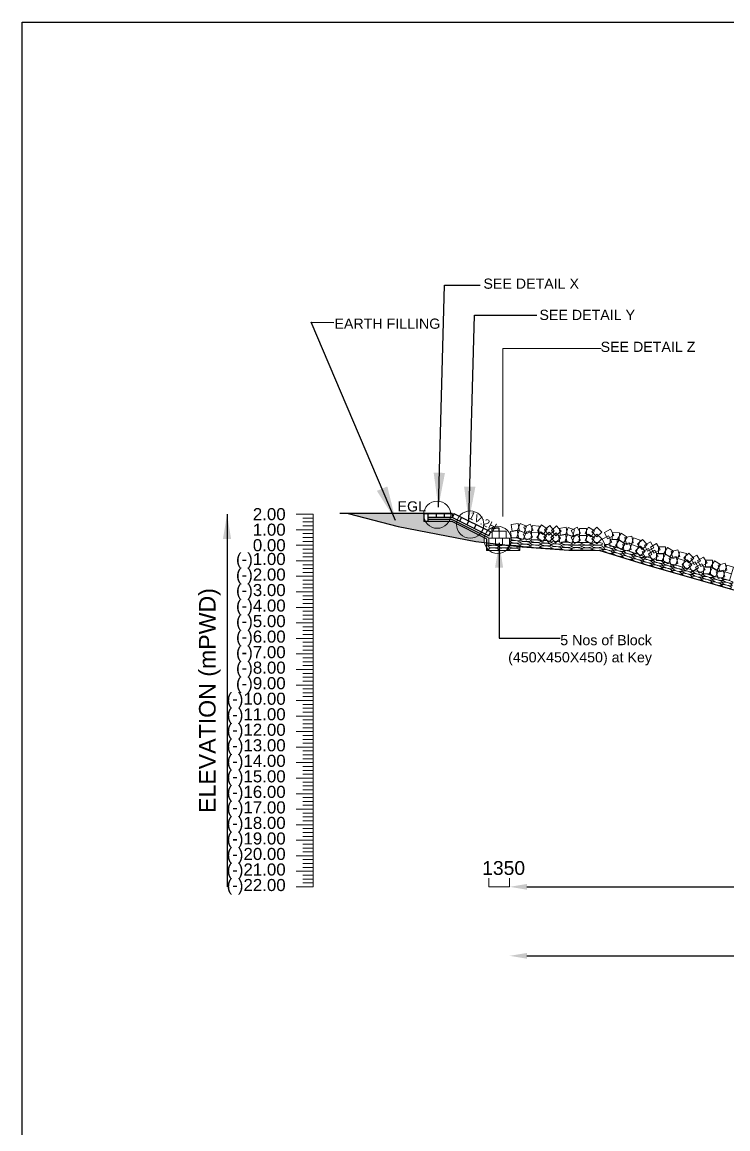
# Model space of a CAD drawing. Header units: inches. Extents: x 66615 to 414904, y -29123 to 90068.
# Drawn here: x 137576 to 139622, y 76529 to 79737 of the extents above; entities that cross this region are included whole.
import ezdxf

# ---------------------------------------------------------------- set-up
doc = ezdxf.new("R2010")
doc.units = ezdxf.units.IN
doc.header["$LTSCALE"] = 7
doc.header["$MEASUREMENT"] = 0
doc.header["$PDMODE"] = 3
for name, color, linetype, lineweight in [('Cross Section Labels', 7, 'Continuous', 9), ('Existing_Bed_Level for Xsection', 7, 'Continuous', 25), ('Long Section Labels', 7, 'Continuous', 9)]:
    doc.layers.add(name, color=color, linetype=linetype, lineweight=lineweight)
doc.styles.get("Standard").update_dxf_attribs({"font": 'arial.ttf'})
doc.dimstyles.new('Appron Lebeling Style', dxfattribs={"dimtxt": 50, "dimasz": 50, "dimexe": 0.18, "dimexo": 0.0625, "dimgap": 0.09, "dimtad": 0, "dimtih": 1, "dimtoh": 1, "dimdec": 4, "dimzin": 0, "dimdsep": 46, "dimtxsty": 'Standard', "dimcen": 0.09, "dimse1": 1, "dimse2": 1, "dimadec": 0, "dimazin": 0, "dimtfac": 1, "dimtdec": 4, "dimtofl": 0, "dimtmove": 0, "dimatfit": 3, "dimfxl": 1, "dimtolj": 1, "dimtzin": 0, "dimarcsym": 0})
doc.dimstyles.get("Standard").update_dxf_attribs({"dimtxt": 0.18, "dimasz": 0.18, "dimexe": 0.18, "dimexo": 0.0625, "dimgap": 0.09, "dimtad": 0, "dimtih": 1, "dimtoh": 1, "dimdec": 4, "dimzin": 0, "dimdsep": 46, "dimtxsty": 'Standard', "dimcen": 0.09, "dimadec": 0, "dimazin": 0, "dimtfac": 1, "dimtdec": 4, "dimtofl": 0, "dimtmove": 0, "dimatfit": 3, "dimfxl": 1, "dimtolj": 1, "dimtzin": 0, "dimarcsym": 0})

# ---------------------------------------------------------------- blocks, each defined once
blk = doc.blocks.new('*D39')
at = {"layer": 'Cross Section Labels', "color": 0, "lineweight": -2, "transparency": 16777216}
for p, q in [((139038.9, 77230.4), (139988.6, 77230.4)), ((141183.4, 77230.4), (140233.7, 77230.4))]:
    blk.add_line(p, q, dxfattribs=at)
at = {"layer": 'Cross Section Labels', "color": 0, "transparency": 16777216}
for points in [[(139038.9, 77238.7), (139038.9, 77222.1), (138988.9, 77230.4)], [(141183.4, 77238.7), (141183.4, 77222.1), (141233.4, 77230.4)]]:
    blk.add_solid(points, dxfattribs=at)
at = {"layer": 'Defpoints', "color": 0, "transparency": 16777216}
for p in [(138988.9, 78220.4), (141233.4, 77392), (141233.4, 77230.4)]:
    blk.add_point(p, dxfattribs=at)
at = {"layer": 'Cross Section Labels', "color": 0, "transparency": 16777216, "insert": (140111.2, 77230.4), "char_height": 50, "attachment_point": 5}
blk.add_mtext('\\A1;54.00 m', dxfattribs=at)
blk = doc.blocks.new('*D40')
at = {"layer": 'Cross Section Labels', "color": 0, "lineweight": -2, "transparency": 16777216}
for p, q in [((139038.9, 77030.4), (139755.5, 77030.4)), ((141183.4, 77030.4), (140466.8, 77030.4))]:
    blk.add_line(p, q, dxfattribs=at)
at = {"layer": 'Cross Section Labels', "color": 0, "transparency": 16777216}
for points in [[(139038.9, 77038.7), (139038.9, 77022.1), (138988.9, 77030.4)], [(141183.4, 77038.7), (141183.4, 77022.1), (141233.4, 77030.4)]]:
    blk.add_solid(points, dxfattribs=at)
at = {"layer": 'Defpoints', "color": 0, "transparency": 16777216}
for p in [(138988.9, 78220.4), (141233.4, 77392), (141233.4, 77030.4)]:
    blk.add_point(p, dxfattribs=at)
at = {"layer": 'Cross Section Labels', "color": 0, "transparency": 16777216, "insert": (140111.2, 77030.4), "char_height": 50, "attachment_point": 5}
blk.add_mtext('\\A1;Block @24.00 m³/m ^JGoo Bag @30.00 m³/m ', dxfattribs=at)
blk = doc.blocks.new('*D46')
at = {"layer": 'Cross Section Labels', "color": 0, "lineweight": -2, "transparency": 16777216}
for p, q in [((138938.3, 78260.9), (138938.3, 78269.9)), ((138938.5, 78269.7), (138947.9, 78269.7)), ((138958.4, 78269.7), (138949, 78269.7)), ((138958.6, 78260.9), (138958.6, 78269.9))]:
    blk.add_line(p, q, dxfattribs=at)
at = {"layer": 'Cross Section Labels', "color": 0, "transparency": 16777216}
for points in [[(138938.5, 78269.8), (138938.5, 78269.7), (138938.3, 78269.7)], [(138958.4, 78269.8), (138958.4, 78269.7), (138958.6, 78269.7)]]:
    blk.add_solid(points, dxfattribs=at)
at = {"layer": 'Defpoints', "color": 0, "transparency": 16777216}
for p in [(138938.3, 78260.9), (138958.6, 78269.7), (138958.6, 78260.9)]:
    blk.add_point(p, dxfattribs=at)
at = {"layer": 'Cross Section Labels', "color": 0, "transparency": 16777216, "insert": (138948.4, 78269.7), "char_height": 0.18, "attachment_point": 5}
blk.add_mtext('\\A1;20.2500', dxfattribs=at)

msp = doc.modelspace()

# ---------------------------------------------------------------- hatches: boundary and pattern name
at = {"layer": 'Cross Section Labels'}
h = msp.add_hatch(dxfattribs=at)
h.set_pattern_fill('AR-SAND', color=256, scale=2, style=0)
h.set_pattern_definition([(37.5, (7493.7703, 156424.807), (-0.125986716, 3.85364754), [0, -3.04, 0, -3.4, 0, -3.25]), (7.5, (7493.7703, 156424.807), (3.53955341, 5.64429213), [0, -1.64, 0, -2.74, 0, -1.05]), (327.5, (7491.3103, 156424.807), (6.22828372, 0.01131811), [0, -1, 0, -3.6, 0, -4.7]), (317.5, (7491.3103, 156424.807), (6.0122532, 1.75535113), [0, -0.5, 0, -2.36, 0, -2.7])])
h.paths.add_polyline_path([(138890.75902, 78231.18441), (138915.40696, 78228.47314, -0.0481256802), (138914.68082, 78235.99991, -0.0441403114), (138915.29213, 78242.91099), (138900.13015, 78250.49197, -0.6403103031), (138835.17365, 78280.41849, -0.0159602917), (138835.25385, 78282.93013), (138822.51295, 78289.30057), (138813.24396, 78289.30057, -0.5772823505), (138745.05355, 78289.30057), (138740.21721, 78289.30057), (138740.21721, 78303.1169, -0.0374500149), (138739.77669, 78308.99008, -0.0248765138), (138739.97137, 78312.90057), (138738.42197, 78312.90057), (138520.41501, 78312.90057), (138665.75902, 78274.38441)])
h.paths.add_polyline_path([(138813.24396, 78289.30057), (138745.05355, 78289.30057, 0.5772823505)], flags=17)
h.paths.add_polyline_path([(138900.13015, 78250.49197), (138835.25385, 78282.93013, 0.0159602917), (138835.17365, 78280.41849, 0.6403103031)], flags=17)

# ---------------------------------------------------------------- linework, layer by layer
at = {"color": 0, "linetype": 'Continuous', "lineweight": -3, "ltscale": 0.5}
for p, q in [((138738.42197, 78312.90057), (138822.81721, 78312.90057)), ((138740.21721, 78312.90057), (138740.21721, 78289.30057)), ((138752.01721, 78312.90057), (138752.01721, 78289.30057)), ((138775.61721, 78312.74845), (138775.31295, 78312.90057)), ((138775.61721, 78312.90057), (138775.61721, 78312.74845)), ((138775.61721, 78310.06441), (138775.61721, 78301.10057)), ((138799.21721, 78312.74261), (138798.90128, 78312.90057)), ((138799.21721, 78312.90057), (138799.21721, 78301.10057)), ((138822.81721, 78312.90057), (138822.81721, 78301.10057)), ((138823.02083, 78300.8408), (138828.29795, 78311.39504)), ((138938.88298, 78256.10253), (138828.29795, 78311.39504)), ((138822.51295, 78289.30057), (138740.21721, 78289.30057)), ((138822.81721, 78301.10057), (138752.01721, 78301.10057)), ((138821.10848, 78295.20057), (138752.01721, 78295.20057)), ((138928.07413, 78241.71775), (138821.10848, 78295.20057)), ((138930.8336, 78246.93441), (138822.50128, 78301.10057)), ((138922.17413, 78239.46999), (138822.51295, 78289.30057)), ((138844.12931, 78290.28656), (138849.40643, 78300.8408)), ((138865.23779, 78279.73232), (138870.51492, 78290.28656)), ((138886.34628, 78269.17808), (138891.6234, 78279.73232)), ((138907.45476, 78258.62383), (138912.73188, 78269.17808)), ((138928.56324, 78248.06959), (138933.84036, 78258.62383))]:
    msp.add_line(p, q, dxfattribs=at)
at = {"color": 0, "lineweight": -3, "ltscale": 0.5}
msp.add_line((138922.17413, 78239.46999), (138922.17413, 78204.97015), dxfattribs=at)
msp.add_lwpolyline([(137575.75902, 79736.68441), (147575.75902, 79736.68441), (147575.75902, 72665.68441), (137575.75902, 72665.68441)], close=True)
at = {"layer": 'Cross Section Labels'}
for p, q in [((138828.29795, 78311.39504), (138822.81721, 78312.90057)), ((138928.19084, 78220.38441), (138922.17413, 78220.38441)), ((139018.11972, 78204.97015), (139018.11972, 78218.10355)), ((138922.17413, 78204.97015), (139018.11972, 78204.97015)), ((138928.19084, 77230.38441), (138928.19084, 77255.38441)), ((138988.94084, 77230.38441), (138988.94084, 77255.38441)), ((138928.37084, 77230.38441), (138958.0321, 77230.38441)), ((138988.76084, 77230.38441), (138958.0321, 77230.38441))]:
    msp.add_line(p, q, dxfattribs=at)
msp.add_lwpolyline([(138969.38642, 78303.46741), (138969.38642, 78790.86641), (139253.86082, 78790.86641)], dxfattribs=at)
for centre in [(138779.14876, 78308.99008), (138874.54572, 78280.41849), (138954.05289, 78235.99991)]:
    msp.add_circle(centre, 39.37207, dxfattribs=at)
for points in [[(138928.37084, 77230.41441), (138928.37084, 77230.35441), (138928.19084, 77230.38441)], [(138988.76084, 77230.41441), (138988.76084, 77230.35441), (138988.94084, 77230.38441)]]:
    msp.add_solid(points, dxfattribs=at)
at = {"layer": 'Existing_Bed_Level for Xsection'}
for points in [[(138822.81721, 78312.90057), (138496.65981, 78312.90057)], [(138520.41501, 78312.90057), (138665.75902, 78274.38441), (138890.75902, 78231.18441), (139025.75902, 78216.33441), (139160.75902, 78205.98441), (139250.75902, 78205.53441), (139385.75902, 78163.23441), (139790.75902, 78047.58441), (139925.75902, 77974.68441), (140015.75902, 77887.38441), (140195.75902, 77800.53441), (140330.75902, 77713.68441), (140555.75902, 77626.38441), (140735.75902, 77539.53441), (140915.75902, 77452.23441), (141095.75902, 77404.08441), (141275.75902, 77388.33441), (141410.75902, 77375.28441), (141680.75902, 77356.38441), (141905.75902, 77316.33441), (142265.75902, 77276.28441), (142490.75902, 77236.68441)]]:
    msp.add_lwpolyline(points, dxfattribs=at)
at = {"layer": 'Long Section Labels'}
for points in [[(138419.71365, 78310.38441), (138369.71365, 78310.38441)], [(138419.71365, 77230.38441), (138419.71365, 77275.38441), (138419.71365, 77320.38441), (138419.71365, 77365.38441), (138419.71365, 77410.38441), (138419.71365, 77455.38441), (138419.71365, 77500.38441), (138419.71365, 77545.38441), (138419.71365, 77590.38441), (138419.71365, 77635.38441), (138419.71365, 77680.38441), (138419.71365, 77725.38441), (138419.71365, 77770.38441), (138419.71365, 77815.38441), (138419.71365, 77860.38441), (138419.71365, 77905.38441), (138419.71365, 77950.38441), (138419.71365, 77995.38441), (138419.71365, 78040.38441), (138419.71365, 78085.38441), (138419.71365, 78130.38441), (138419.71365, 78175.38441), (138419.71365, 78220.38441), (138419.71365, 78265.38441), (138419.71365, 78310.38441)], [(138419.71365, 78299.13441), (138389.71365, 78299.13441)], [(138419.71365, 78287.88441), (138389.71365, 78287.88441)], [(138419.71365, 78276.63441), (138389.71365, 78276.63441)], [(138419.71365, 78265.38441), (138369.71365, 78265.38441)], [(138419.71365, 78254.13441), (138389.71365, 78254.13441)], [(138419.71365, 78242.88441), (138389.71365, 78242.88441)], [(138419.71365, 78220.38441), (138369.71365, 78220.38441)], [(138419.71365, 78231.63441), (138389.71365, 78231.63441)], [(138419.71365, 78209.13441), (138389.71365, 78209.13441)], [(138419.71365, 78175.38441), (138369.71365, 78175.38441)], [(138419.71365, 78197.88441), (138389.71365, 78197.88441)], [(138419.71365, 78186.63441), (138389.71365, 78186.63441)], [(138419.71365, 78164.13441), (138389.71365, 78164.13441)], [(138419.71365, 78152.88441), (138389.71365, 78152.88441)], [(138419.71365, 78130.38441), (138369.71365, 78130.38441)], [(138419.71365, 78141.63441), (138389.71365, 78141.63441)], [(138419.71365, 78119.13441), (138389.71365, 78119.13441)], [(138419.71365, 78085.38441), (138369.71365, 78085.38441)], [(138419.71365, 78107.88441), (138389.71365, 78107.88441)], [(138419.71365, 78096.63441), (138389.71365, 78096.63441)], [(138419.71365, 78074.13441), (138389.71365, 78074.13441)], [(138419.71365, 78062.88441), (138389.71365, 78062.88441)], [(138419.71365, 78051.63441), (138389.71365, 78051.63441)], [(138419.71365, 78040.38441), (138369.71365, 78040.38441)], [(138419.71365, 78029.13441), (138389.71365, 78029.13441)], [(138419.71365, 78017.88441), (138389.71365, 78017.88441)], [(138419.71365, 77995.38441), (138369.71365, 77995.38441)], [(138419.71365, 78006.63441), (138389.71365, 78006.63441)], [(138419.71365, 77984.13441), (138389.71365, 77984.13441)], [(138419.71365, 77950.38441), (138369.71365, 77950.38441)], [(138419.71365, 77972.88441), (138389.71365, 77972.88441)], [(138419.71365, 77961.63441), (138389.71365, 77961.63441)], [(138419.71365, 77939.13441), (138389.71365, 77939.13441)], [(138419.71365, 77927.88441), (138389.71365, 77927.88441)], [(138419.71365, 77905.38441), (138369.71365, 77905.38441)], [(138419.71365, 77916.63441), (138389.71365, 77916.63441)], [(138419.71365, 77894.13441), (138389.71365, 77894.13441)], [(138419.71365, 77860.38441), (138369.71365, 77860.38441)], [(138419.71365, 77882.88441), (138389.71365, 77882.88441)], [(138419.71365, 77871.63441), (138389.71365, 77871.63441)], [(138419.71365, 77849.13441), (138389.71365, 77849.13441)], [(138419.71365, 77837.88441), (138389.71365, 77837.88441)], [(138419.71365, 77826.63441), (138389.71365, 77826.63441)], [(138419.71365, 77815.38441), (138369.71365, 77815.38441)], [(138419.71365, 77804.13441), (138389.71365, 77804.13441)], [(138419.71365, 77792.88441), (138389.71365, 77792.88441)], [(138419.71365, 77770.38441), (138369.71365, 77770.38441)], [(138419.71365, 77781.63441), (138389.71365, 77781.63441)], [(138419.71365, 77759.13441), (138389.71365, 77759.13441)], [(138419.71365, 77725.38441), (138369.71365, 77725.38441)], [(138419.71365, 77747.88441), (138389.71365, 77747.88441)], [(138419.71365, 77736.63441), (138389.71365, 77736.63441)], [(138419.71365, 77714.13441), (138389.71365, 77714.13441)], [(138419.71365, 77702.88441), (138389.71365, 77702.88441)], [(138419.71365, 77680.38441), (138369.71365, 77680.38441)], [(138419.71365, 77691.63441), (138389.71365, 77691.63441)], [(138419.71365, 77669.13441), (138389.71365, 77669.13441)], [(138419.71365, 77635.38441), (138369.71365, 77635.38441)], [(138419.71365, 77657.88441), (138389.71365, 77657.88441)], [(138419.71365, 77646.63441), (138389.71365, 77646.63441)], [(138419.71365, 77624.13441), (138389.71365, 77624.13441)], [(138419.71365, 77612.88441), (138389.71365, 77612.88441)], [(138419.71365, 77601.63441), (138389.71365, 77601.63441)], [(138419.71365, 77590.38441), (138369.71365, 77590.38441)], [(138419.71365, 77579.13441), (138389.71365, 77579.13441)], [(138419.71365, 77567.88441), (138389.71365, 77567.88441)], [(138419.71365, 77545.38441), (138369.71365, 77545.38441)], [(138419.71365, 77556.63441), (138389.71365, 77556.63441)], [(138419.71365, 77534.13441), (138389.71365, 77534.13441)], [(138419.71365, 77522.88441), (138389.71365, 77522.88441)], [(138419.71365, 77511.63441), (138389.71365, 77511.63441)], [(138419.71365, 77500.38441), (138369.71365, 77500.38441)], [(138419.71365, 77489.13441), (138389.71365, 77489.13441)], [(138419.71365, 77477.88441), (138389.71365, 77477.88441)], [(138419.71365, 77455.38441), (138369.71365, 77455.38441)], [(138419.71365, 77466.63441), (138389.71365, 77466.63441)], [(138419.71365, 77444.13441), (138389.71365, 77444.13441)], [(138419.71365, 77410.38441), (138369.71365, 77410.38441)], [(138419.71365, 77432.88441), (138389.71365, 77432.88441)], [(138419.71365, 77421.63441), (138389.71365, 77421.63441)], [(138419.71365, 77399.13441), (138389.71365, 77399.13441)], [(138419.71365, 77387.88441), (138389.71365, 77387.88441)], [(138419.71365, 77376.63441), (138389.71365, 77376.63441)], [(138419.71365, 77365.38441), (138369.71365, 77365.38441)], [(138419.71365, 77354.13441), (138389.71365, 77354.13441)], [(138419.71365, 77342.88441), (138389.71365, 77342.88441)], [(138419.71365, 77320.38441), (138369.71365, 77320.38441)], [(138419.71365, 77331.63441), (138389.71365, 77331.63441)], [(138419.71365, 77309.13441), (138389.71365, 77309.13441)], [(138419.71365, 77297.88441), (138389.71365, 77297.88441)], [(138419.71365, 77286.63441), (138389.71365, 77286.63441)], [(138419.71365, 77275.38441), (138369.71365, 77275.38441)], [(138419.71365, 77264.13441), (138389.71365, 77264.13441)], [(138419.71365, 77252.88441), (138389.71365, 77252.88441)], [(138419.71365, 77230.38441), (138369.71365, 77230.38441)], [(138419.71365, 77241.63441), (138389.71365, 77241.63441)]]:
    msp.add_lwpolyline(points, dxfattribs=at)
for points in [[(139013.30581, 78283.82769), (138993.29064, 78280.75272), (138996.36562, 78260.73755), (139016.38079, 78263.81253)], [(139038.07447, 78275.8265), (139019.20629, 78283.17864), (139011.85414, 78264.31046), (139030.72232, 78256.95831)], [(139048.14083, 78281.96933), (139029.87591, 78273.22546), (139038.61978, 78254.96054), (139056.88469, 78263.70441)], [(139074.4404, 78276.23837), (139054.24965, 78277.78633), (139052.7017, 78257.59558), (139072.89244, 78256.04762)], [(139097.83405, 78268.01533), (139081.11548, 78279.44127), (139069.68955, 78262.7227), (139086.40811, 78251.29677)], [(139105.0528, 78278.09764), (139089.67597, 78264.92132), (139102.85229, 78249.54448), (139118.22912, 78262.72081)], [(139138.42074, 78261.18422), (139125.23218, 78276.55055), (139109.86584, 78263.36199), (139123.05441, 78247.99565)], [(139152.41811, 78272.54374), (139132.51545, 78268.80921), (139136.24998, 78248.90655), (139156.15264, 78252.64108)], [(139177.43758, 78265.36518), (139158.3368, 78272.08997), (139151.61201, 78252.9892), (139170.71278, 78246.2644)], [(139184.74735, 78273.01909), (139167.15392, 78262.99244), (139177.18058, 78245.39901), (139194.77401, 78255.42567)], [(139235.31064, 78262.65165), (139217.81836, 78272.85374), (139207.61628, 78255.36146), (139225.10856, 78245.15937)], [(139241.7905, 78273.22401), (139227.3945, 78258.9826), (139241.63591, 78244.5866), (139256.03191, 78258.82801)], [(138948.44084, 78240.63441), (138928.19084, 78240.63441), (138928.19084, 78220.38441), (138948.44084, 78220.38441)], [(138958.56584, 78260.88441), (138938.31584, 78260.88441), (138938.31584, 78240.63441), (138958.56584, 78240.63441)], [(138968.69084, 78240.63441), (138948.44084, 78240.63441), (138948.44084, 78220.38441), (138968.69084, 78220.38441)], [(138978.81584, 78260.88441), (138958.56584, 78260.88441), (138958.56584, 78240.63441), (138978.81584, 78240.63441)], [(138988.94084, 78240.63441), (138968.69084, 78240.63441), (138968.69084, 78220.38441), (138988.94084, 78220.38441)], [(139011.09167, 78263.69911), (138991.0765, 78260.62413), (138994.15148, 78240.60896), (139014.16665, 78243.68394)], [(139035.86033, 78255.69791), (139016.99214, 78263.05005), (139009.63999, 78244.18187), (139028.50818, 78236.82972)], [(139046.59287, 78261.77858), (139028.32795, 78253.03471), (139037.07182, 78234.76979), (139055.33674, 78243.51366)], [(139072.89244, 78256.04762), (139052.7017, 78257.59558), (139051.15374, 78237.40483), (139071.34449, 78235.85687)], [(139096.28609, 78247.82459), (139079.56752, 78259.25052), (139068.14159, 78242.53195), (139084.86016, 78231.10602)], [(139103.50484, 78257.90689), (139088.12801, 78244.73057), (139101.30433, 78229.35373), (139116.68117, 78242.53006)], [(139136.87279, 78240.99347), (139123.68422, 78256.35981), (139108.31789, 78243.17124), (139121.50645, 78227.80491)], [(139150.87015, 78252.35299), (139130.96749, 78248.61846), (139134.70202, 78228.7158), (139154.60468, 78232.45033)], [(139175.88962, 78245.17443), (139156.78884, 78251.89923), (139150.06405, 78232.79845), (139169.16483, 78226.07366)], [(139184.6461, 78252.76935), (139167.05267, 78242.74269), (139177.07933, 78225.14926), (139194.67276, 78235.17592)], [(139211.28796, 78248.93231), (139191.03821, 78249.03356), (139190.93697, 78228.78381), (139211.18671, 78228.68256)], [(139211.38921, 78269.18205), (139191.13946, 78269.2833), (139191.03821, 78249.03356), (139211.28796, 78248.93231)], [(139235.20939, 78242.40191), (139217.71711, 78252.60399), (139207.51503, 78235.11171), (139225.00731, 78224.90962)], [(139241.68925, 78252.97426), (139227.29325, 78238.73285), (139241.53466, 78224.33686), (139255.93066, 78238.57827)], [(139284.75109, 78229.55015), (139275.36143, 78247.49162), (139257.41995, 78238.10196), (139266.80962, 78220.16048)], [(139290.80583, 78248.87378), (139281.41616, 78266.81525), (139263.47468, 78257.42559), (139272.86435, 78239.48411)], [(139307.00163, 78256.78964), (139286.76919, 78257.63269), (139285.92614, 78237.40024), (139306.15859, 78236.5572)], [(139329.76207, 78244.16158), (139312.66614, 78255.01476), (139301.81296, 78237.91883), (139318.90889, 78227.06565)], [(139342.79032, 78247.07106), (139323.02555, 78242.66464), (139327.43198, 78222.89987), (139347.19674, 78227.3063)], [(139367.12396, 78235.56518), (139347.80033, 78241.61991), (139341.74559, 78222.29629), (139361.06922, 78216.24155)], [(139300.94689, 78237.46601), (139280.71445, 78238.30906), (139279.87141, 78218.07661), (139300.10385, 78217.23357)], [(139323.70734, 78224.83795), (139306.6114, 78235.69113), (139295.75822, 78218.5952), (139312.85416, 78207.74202)], [(139336.73558, 78227.74743), (139316.97081, 78223.34101), (139321.37724, 78203.57624), (139341.142, 78207.98267)], [(139361.06922, 78216.24155), (139341.74559, 78222.29629), (139335.69085, 78202.97266), (139355.01448, 78196.91792)], [(139382.0104, 78202.96194), (139368.29409, 78217.8591), (139353.39693, 78204.14279), (139367.11324, 78189.24563)], [(139388.06514, 78222.28557), (139374.34883, 78237.18273), (139359.45167, 78223.46642), (139373.16798, 78208.56926)], [(139391.31408, 78211.15979), (139373.36513, 78201.78441), (139382.74051, 78183.83546), (139400.68946, 78193.21084)], [(139397.36882, 78230.48342), (139379.41987, 78221.10804), (139388.79525, 78203.15909), (139406.7442, 78212.53447)], [(139424.95562, 78207.50405), (139415.1117, 78225.20037), (139397.41538, 78215.35646), (139407.25929, 78197.66013)], [(139440.94439, 78215.83015), (139420.69704, 78216.15723), (139420.36995, 78195.90987), (139440.61731, 78195.58279)], [(139464.01931, 78203.78631), (139446.6523, 78214.20022), (139436.23839, 78196.83321), (139453.6054, 78186.4193)], [(139476.96916, 78207.02691), (139457.32313, 78202.11815), (139462.23189, 78182.47212), (139481.87792, 78187.38088)], [(139419.39537, 78188.03237), (139409.55146, 78205.7287), (139391.85513, 78195.88478), (139401.69905, 78178.18846)], [(139435.38415, 78196.35847), (139415.13679, 78196.68555), (139414.80971, 78176.43819), (139435.05707, 78176.11111)], [(139458.45906, 78184.31464), (139441.09206, 78194.72854), (139430.67815, 78177.36154), (139448.04515, 78166.94763)], [(139471.40892, 78187.55524), (139451.76288, 78182.64648), (139456.67165, 78163.00044), (139476.31768, 78167.90921)], [(139496.02792, 78176.67331), (139476.55624, 78182.23356), (139470.996, 78162.76188), (139490.46767, 78157.20163)], [(139501.58816, 78196.14499), (139482.11649, 78201.70523), (139476.55624, 78182.23356), (139496.02792, 78176.67331)], [(139517.30077, 78163.93177), (139503.20922, 78178.47449), (139488.6665, 78164.38293), (139502.75805, 78149.84021)], [(139522.86101, 78183.40344), (139508.76946, 78197.94616), (139494.22674, 78183.85461), (139508.3183, 78169.31189)], [(139531.95272, 78191.83577), (139514.24857, 78182.00595), (139524.07839, 78164.30179), (139541.78254, 78174.13161)], [(139561.25735, 78168.58233), (139551.41344, 78186.27865), (139533.71711, 78176.43474), (139543.56103, 78158.73842)], [(139577.24613, 78176.90843), (139556.99877, 78177.23551), (139556.67169, 78156.98815), (139576.91905, 78156.66107)], [(139600.32104, 78164.86459), (139582.95403, 78175.2785), (139572.54012, 78157.9115), (139589.90713, 78147.49759)], [(139526.39248, 78172.36409), (139508.68832, 78162.53427), (139518.51814, 78144.83012), (139536.2223, 78154.65994)], [(139555.6971, 78149.11065), (139545.85319, 78166.80698), (139528.15687, 78156.96306), (139538.00078, 78139.26674)], [(139571.68588, 78157.43675), (139551.43852, 78157.76383), (139551.11144, 78137.51648), (139571.3588, 78137.18939)], [(139594.7608, 78145.39292), (139577.39379, 78155.80683), (139566.97988, 78138.43982), (139584.34689, 78128.02591)], [(139607.71065, 78148.63352), (139588.06462, 78143.72476), (139592.97338, 78124.07873), (139612.61941, 78128.98749)], [(139613.27089, 78168.1052), (139593.62486, 78163.19643), (139598.53362, 78143.5504), (139618.17966, 78148.45916)], [(139632.32965, 78137.75159), (139612.85798, 78143.31184), (139607.29773, 78123.84016), (139626.76941, 78118.27992)], [(139637.8899, 78157.22327), (139618.41822, 78162.78352), (139612.85798, 78143.31184), (139632.32965, 78137.75159)]]:
    msp.add_lwpolyline(points, close=True, dxfattribs=at)
for centre, major_axis in [((139005.91819, 78237.75726), (14.88621, -1.63748)), ((139035.08564, 78234.80049), (14.93218, -1.1448)), ((138942.19968, 78208.96872), (14.92248, -0.09059)), ((138942.24588, 78216.57918), (14.92248, -0.09059)), ((138972.04439, 78208.8168), (14.92248, -0.09059)), ((138972.0906, 78216.42727), (14.92248, -0.09059)), ((139001.88911, 78208.66394), (14.92248, -0.09059)), ((139001.93531, 78216.2744), (14.92248, -0.09059)), ((139004.24528, 78222.549), (14.88621, -1.63748)), ((139005.08173, 78230.15313), (14.88621, -1.63748)), ((139033.91607, 78219.54526), (14.93218, -1.1448)), ((139034.50086, 78227.17288), (14.93218, -1.1448)), ((139063.78043, 78217.25566), (14.93218, -1.1448)), ((139064.36522, 78224.88328), (14.93218, -1.1448)), ((139064.95, 78232.51089), (14.93218, -1.1448)), ((139093.6448, 78214.96606), (14.93218, -1.1448)), ((139094.22958, 78222.59368), (14.93218, -1.1448)), ((139094.81436, 78230.22129), (14.93218, -1.1448)), ((139123.50916, 78212.67646), (14.93218, -1.1448)), ((139124.09394, 78220.30408), (14.93218, -1.1448)), ((139124.67872, 78227.93169), (14.93218, -1.1448)), ((139153.37352, 78210.38686), (14.93218, -1.1448)), ((139153.9583, 78218.01447), (14.93218, -1.1448)), ((139154.54308, 78225.64209), (14.93218, -1.1448)), ((139183.02944, 78209.69811), (14.97581, -0.07488)), ((139183.06769, 78217.34801), (14.97581, -0.07488)), ((139183.10594, 78224.99792), (14.97581, -0.07488)), ((139212.98107, 78209.54835), (14.97581, -0.07488)), ((139213.01931, 78217.19825), (14.97581, -0.07488)), ((139213.05756, 78224.84816), (14.97581, -0.07488)), ((139242.93269, 78209.39859), (14.97581, -0.07488)), ((139242.97094, 78217.0485), (14.97581, -0.07488)), ((139243.00919, 78224.6984), (14.97581, -0.07488)), ((139272.99784, 78202.57462), (14.2909, -4.47781)), ((139275.28519, 78209.87466), (14.2909, -4.47781)), ((139277.57253, 78217.17469), (14.2909, -4.47781)), ((139303.86698, 78200.91903), (14.2909, -4.47781)), ((139306.15433, 78208.21906), (14.2909, -4.47781)), ((139301.57964, 78193.61899), (14.2909, -4.47781)), ((139330.16143, 78184.66336), (14.2909, -4.47781)), ((139332.44878, 78191.9634), (14.2909, -4.47781)), ((139334.73612, 78199.26343), (14.2909, -4.47781)), ((139358.74323, 78175.70773), (14.2909, -4.47781)), ((139361.03057, 78183.00777), (14.2909, -4.47781)), ((139363.31792, 78190.30781), (14.2909, -4.47781)), ((139389.33539, 78174.14684), (14.40039, -4.11211)), ((139391.43593, 78181.50281), (14.40039, -4.11211)), ((139420.2367, 78173.27859), (14.40039, -4.11211)), ((139387.23486, 78166.79087), (14.40039, -4.11211)), ((139416.03563, 78158.56665), (14.40039, -4.11211)), ((139418.13617, 78165.92262), (14.40039, -4.11211)), ((139444.8364, 78150.34243), (14.40039, -4.11211)), ((139446.93694, 78157.6984), (14.40039, -4.11211)), ((139449.03748, 78165.05436), (14.40039, -4.11211)), ((139473.63717, 78142.11821), (14.40039, -4.11211)), ((139475.73771, 78149.47418), (14.40039, -4.11211)), ((139477.83825, 78156.83014), (14.40039, -4.11211)), ((139504.53848, 78141.24996), (14.40039, -4.11211)), ((139506.63902, 78148.60592), (14.40039, -4.11211)), ((139535.43979, 78140.3817), (14.40039, -4.11211)), ((139502.43795, 78133.89399), (14.40039, -4.11211)), ((139531.23872, 78125.66977), (14.40039, -4.11211)), ((139533.33926, 78133.02574), (14.40039, -4.11211)), ((139560.03949, 78117.44555), (14.40039, -4.11211)), ((139562.14003, 78124.80152), (14.40039, -4.11211)), ((139564.24057, 78132.15748), (14.40039, -4.11211)), ((139588.84026, 78109.22133), (14.40039, -4.11211)), ((139590.9408, 78116.57729), (14.40039, -4.11211)), ((139593.04134, 78123.93326), (14.40039, -4.11211)), ((139619.74157, 78108.35307), (14.40039, -4.11211)), ((139621.84211, 78115.70904), (14.40039, -4.11211)), ((139617.64104, 78100.99711), (14.40039, -4.11211))]:
    msp.add_ellipse(centre, major_axis=major_axis, ratio=0.255, dxfattribs=at)

# ---------------------------------------------------------------- texts
at = {"layer": 'Cross Section Labels'}
for s, p in [('SEE DETAIL X', (138912.8829, 78963.95479)), ('SEE DETAIL Y', (139075.36561, 78873.35761)), ('EARTH FILLING ', (138481.11427, 78847.98531)), ('5 Nos of Block', (139135.72846, 77930.7101)), ('(450X450X450) at Key', (138984.64661, 77881.04036))]:
    msp.add_text(s, height=29.5, dxfattribs=at).set_placement(p)
for s, insert, char_height, attachment_point in [('SEE DETAIL Z', (139527.4677, 78810.32243), 29.5, 3), ('EGL', (138746.56987, 78317.89081), 29.5, 9), ('\\A1;1350', (138909.42799, 77264.45719), 40, 7)]:
    msp.add_mtext(s, dxfattribs=dict(at, insert=insert, char_height=char_height, attachment_point=attachment_point))
at = {"layer": 'Cross Section Labels', "insert": (138916.04435, 78300.10268), "char_height": 22.125, "attachment_point": 2, "rotation": 333.43494882}
msp.add_mtext('1V:2H', dxfattribs=at)
at = {"layer": 'Long Section Labels', "char_height": 35, "attachment_point": 6}
for s, insert in [('2.00', (138339.71365, 78310.38441)), ('1.00', (138339.71365, 78265.38441)), ('0.00', (138339.71365, 78220.38441)), ('(-)1.00', (138339.71365, 78175.38441)), ('(-)2.00', (138339.71365, 78130.38441)), ('(-)3.00', (138339.71365, 78085.38441)), ('(-)4.00', (138339.71365, 78040.38441)), ('(-)5.00', (138339.71365, 77995.38441)), ('(-)6.00', (138339.71365, 77950.38441)), ('(-)7.00', (138339.71365, 77905.38441)), ('(-)8.00', (138339.71365, 77860.38441)), ('(-)9.00', (138339.71365, 77815.38441)), ('(-)10.00', (138339.71365, 77770.38441)), ('(-)11.00', (138339.71365, 77725.38441)), ('(-)12.00', (138339.71365, 77680.38441)), ('(-)13.00', (138339.71365, 77635.38441)), ('(-)14.00', (138339.71365, 77590.38441)), ('(-)15.00', (138339.71365, 77545.38441)), ('(-)16.00', (138339.71365, 77500.38441)), ('(-)17.00', (138339.71365, 77455.38441)), ('(-)18.00', (138339.71365, 77410.38441)), ('(-)19.00', (138339.71365, 77365.38441)), ('(-)20.00', (138339.71365, 77320.38441)), ('(-)21.00', (138339.71365, 77275.38441)), ('(-)22.00', (138339.71365, 77230.38441))]:
    msp.add_mtext(s, dxfattribs=dict(at, insert=insert))
at = {"layer": 'Long Section Labels', "insert": (138119.71365, 77770.38441), "char_height": 48, "attachment_point": 5, "rotation": 90}
msp.add_mtext('ELEVATION (mPWD)', dxfattribs=at)

# ---------------------------------------------------------------- dimensions: what is measured, and where the dimension line sits
at = {"layer": 'Cross Section Labels'}
dim = msp.add_linear_dim(base=(138958.56584, 78269.73405), p1=(138938.31584, 78260.88441), p2=(138958.56584, 78260.88441), dimstyle='Standard', dxfattribs=at)
dim.commit()
dim.dimension.update_dxf_attribs({"geometry": '*D46', "text_midpoint": (138948.44084, 78269.73405)})
for base, text, picture, middle in [((141233.36187, 77230.38441), '54.00 m', '*D39', (140111.15136, 77230.38441)), ((141233.36187, 77030.38441), 'Block @24.00 m³/m ^JGoo Bag @30.00 m³/m ', '*D40', (140111.15136, 77030.38441))]:
    dim = msp.add_linear_dim(base=base, p1=(138988.94084, 78220.38441), p2=(141233.36187, 77392.04416), text=text, dimstyle='Appron Lebeling Style', dxfattribs=at)
    dim.commit()
    dim.dimension.update_dxf_attribs({"geometry": picture, "text_midpoint": middle})

# ---------------------------------------------------------------- leaders
for points, override in [([(138782.29398, 78330.63011), (138800.30118, 78973.89433), (138903.13522, 78973.9932)], {"dimasz": 100, "dimgap": 0.09, "dimtad": 0}), ([(138870.51492, 78290.28656), (138887.23831, 78887.69003), (139067.4764, 78887.69003)], {"dimasz": 100, "dimgap": 0.09, "dimtad": 0}), ([(138658.52829, 78292.46605), (138413.41359, 78867.49211), (138478.90811, 78866.14871)], {"dimasz": 100, "dimgap": 0.09, "dimtad": 0}), ([(138958.45784, 78227.11041), (138958.45784, 77951.34441), (139135.51094, 77951.34441)], {"dimasz": 72})]:
    msp.add_leader(points, dimstyle='Standard', override=override, dxfattribs=at)
at = {"layer": 'Long Section Labels'}
msp.add_leader([(138169.71365, 78310.38441), (138169.71365, 77230.38441)], dimstyle='Standard', override={"dimasz": 72}, dxfattribs=at)

doc.saveas('drawing.dxf')
